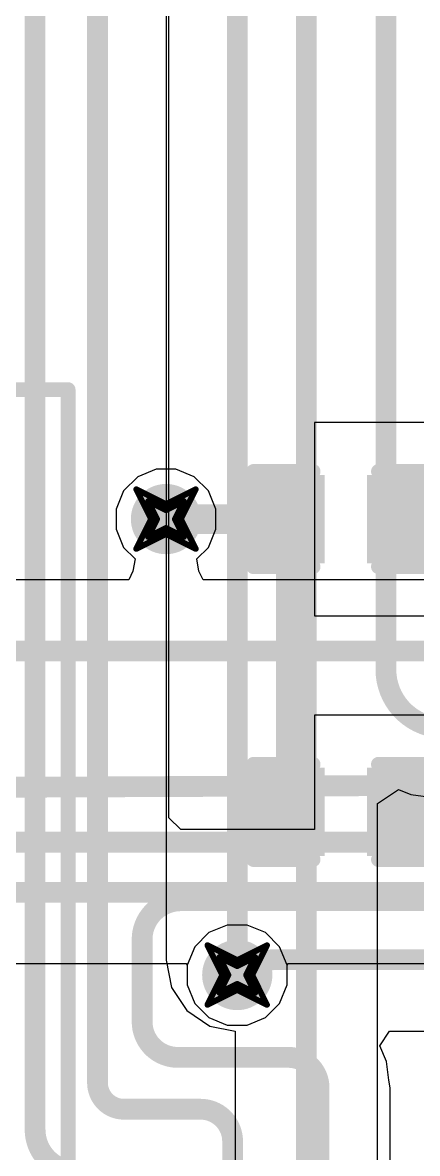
# Model space of a CAD drawing. Header units: inches. Extents: x -2 to 5376, y -4 to 5426.
# Drawn here: x 112.72 to 116.09, y 36.76 to 46.42 of the extents above; entities that cross this region are included whole.
import ezdxf

# ---------------------------------------------------------------- set-up
doc = ezdxf.new("R2010")
doc.units = ezdxf.units.IN
for name, color, linetype in [('Bottom Layer', 5, 'Continuous'), ('Drill Drawing', 1, 'Continuous'), ('Layer 1', 16, 'Continuous'), ('Layer 2', 76, 'Continuous'), ('Top Layer', 1, 'Continuous'), ('Top Overlay', 2, 'Continuous'), ('Top Paste', 8, 'Continuous'), ('Top Solder', 216, 'Continuous'), ('Via Holes', 16, 'Continuous')]:
    doc.layers.add(name, color=color, linetype=linetype)

# ---------------------------------------------------------------- blocks, each defined once
blk = doc.blocks.new('WSON_8_EP_6_8__143')
at = {"layer": 'Top Layer'}
for points in [[(-3.2, 2.205), (-3.2, 1.605), (-4.4, 1.605), (-4.4, 2.205)], [(-1.6996, 2.1497), (1.7004, 2.1497), (1.7004, -2.1502), (-1.6996, -2.1502)], [(4.4, 2.205), (4.4, 1.605), (3.2, 1.605), (3.2, 2.205)], [(-3.1997, 0.935), (-3.1997, 0.335), (-4.3997, 0.335), (-4.3997, 0.935)], [(4.4, 0.935), (4.4, 0.335), (3.2, 0.335), (3.2, 0.935)], [(-3.1997, -0.335), (-3.1997, -0.935), (-4.3997, -0.935), (-4.3997, -0.335)], [(4.4, -0.335), (4.4, -0.935), (3.2, -0.935), (3.2, -0.335)], [(-3.2, -1.605), (-3.2, -2.205), (-4.4, -2.205), (-4.4, -1.605)], [(4.4, -1.605), (4.4, -2.205), (3.2, -2.205), (3.2, -1.605)]]:
    blk.add_hatch(color=1, dxfattribs=at).paths.add_polyline_path(points)
at = {"layer": 'Top Paste'}
for points in [[(-3.2, 2.205), (-3.2, 1.605), (-4.4, 1.605), (-4.4, 2.205)], [(-1.6996, 2.1497), (1.7004, 2.1497), (1.7004, -2.1502), (-1.6996, -2.1502)], [(4.4, 2.205), (4.4, 1.605), (3.2, 1.605), (3.2, 2.205)], [(-3.1997, 0.935), (-3.1997, 0.335), (-4.3997, 0.335), (-4.3997, 0.935)], [(4.4, 0.935), (4.4, 0.335), (3.2, 0.335), (3.2, 0.935)], [(-3.1997, -0.335), (-3.1997, -0.935), (-4.3997, -0.935), (-4.3997, -0.335)], [(4.4, -0.335), (4.4, -0.935), (3.2, -0.935), (3.2, -0.335)], [(-3.2, -1.605), (-3.2, -2.205), (-4.4, -2.205), (-4.4, -1.605)], [(4.4, -1.605), (4.4, -2.205), (3.2, -2.205), (3.2, -1.605)]]:
    blk.add_hatch(color=8, dxfattribs=at).paths.add_polyline_path(points)
at = {"layer": 'Top Solder'}
for points in [[(-3.0984, 2.3066), (-3.0984, 1.5034), (-4.5016, 1.5034), (-4.5016, 2.3066)], [(-1.8012, 2.2513), (1.802, 2.2513), (1.802, -2.2518), (-1.8012, -2.2518)], [(4.5016, 2.3066), (4.5016, 1.5034), (3.0984, 1.5034), (3.0984, 2.3066)], [(-3.0981, 1.0366), (-3.0981, 0.2334), (-4.5013, 0.2334), (-4.5013, 1.0366)], [(4.5016, 1.0366), (4.5016, 0.2334), (3.0984, 0.2334), (3.0984, 1.0366)], [(-3.0981, -0.2334), (-3.0981, -1.0366), (-4.5013, -1.0366), (-4.5013, -0.2334)], [(4.5016, -0.2334), (4.5016, -1.0366), (3.0984, -1.0366), (3.0984, -0.2334)], [(-3.0984, -1.5034), (-3.0984, -2.3066), (-4.5016, -2.3066), (-4.5016, -1.5034)], [(4.5016, -1.5034), (4.5016, -2.3066), (3.0984, -2.3066), (3.0984, -1.5034)]]:
    blk.add_hatch(color=216, dxfattribs=at).paths.add_polyline_path(points)
at = {"layer": 'Top Overlay'}
for points in [[(-3.9996, 2.9999, 0.127, 0.127, 0), (4.0004, 2.9999, 0.127, 0.127, 0)], [(-3.9996, 2.9999, 0.127, 0.127, 0), (-3.9996, 2.3239, 0.127, 0.127, 0)], [(4.0004, 2.9999, 0.127, 0.127, 0), (4.0004, 2.3242, 0.127, 0.127, 0)], [(-4.7244, 2.0828, 0.127, 0.127, 0), (-4.5974, 1.9558, 0.127, 0.127, 0)], [(-4.7244, 2.0828, 0.127, 0.127, 0), (-4.7244, 1.8288, 0.127, 0.127, 0)], [(-4.5974, 1.9558, 0.127, 0.127, 0), (-4.7244, 1.8288, 0.127, 0.127, 0)], [(-3.9996, 1.5158, 0.127, 0.127, 0), (-3.9996, 1.044, 0.127, 0.127, 0)], [(4.0004, 1.516, 0.127, 0.127, 0), (4.0004, 1.044, 0.127, 0.127, 0)], [(-3.9996, 0.2359, 0.127, 0.127, 0), (-3.9996, -0.2361, 0.127, 0.127, 0)], [(4.0004, 0.2359, 0.127, 0.127, 0), (4.0004, -0.2361, 0.127, 0.127, 0)], [(-3.9996, -1.0443, 0.127, 0.127, 0), (-3.9996, -1.516, 0.127, 0.127, 0)], [(4.0004, -1.0443, 0.127, 0.127, 0), (4.0004, -1.516, 0.127, 0.127, 0)], [(-3.9996, -2.3242, 0.127, 0.127, 0), (-3.9996, -3.0001, 0.127, 0.127, 0)], [(4.0004, -2.3242, 0.127, 0.127, 0), (4.0004, -3.0001, 0.127, 0.127, 0)], [(-3.9996, -3.0001, 0.127, 0.127, 0), (-3.8626, -3.0001, 0.127, 0.127, 0)], [(-3.8626, -3.0001, 0.127, 0.127, 0), (4.0004, -3.0001, 0.127, 0.127, 0)]]:
    blk.add_lwpolyline(points, format="xyseb", dxfattribs=at)
for points in [[(-4.0313, 2.9999, 0.0635, 0.0635, 1), (-3.9678, 2.9999, 0.0635, 0.0635, 1)], [(-4.0313, 2.9999, 0.0635, 0.0635, 1), (-3.9678, 2.9999, 0.0635, 0.0635, 1)], [(3.9686, 2.9999, 0.0635, 0.0635, 1), (4.0321, 2.9999, 0.0635, 0.0635, 1)], [(3.9686, 2.9999, 0.0635, 0.0635, 1), (4.0321, 2.9999, 0.0635, 0.0635, 1)], [(-4.0313, 2.3239, 0.0635, 0.0635, 1), (-3.9678, 2.3239, 0.0635, 0.0635, 1)], [(3.9686, 2.3242, 0.0635, 0.0635, 1), (4.0321, 2.3242, 0.0635, 0.0635, 1)], [(-4.7561, 2.0828, 0.0635, 0.0635, 1), (-4.6927, 2.0828, 0.0635, 0.0635, 1)], [(-4.7561, 2.0828, 0.0635, 0.0635, 1), (-4.6927, 2.0828, 0.0635, 0.0635, 1)], [(-4.6291, 1.9558, 0.0635, 0.0635, 1), (-4.5656, 1.9558, 0.0635, 0.0635, 1)], [(-4.6291, 1.9558, 0.0635, 0.0635, 1), (-4.5656, 1.9558, 0.0635, 0.0635, 1)], [(-4.7561, 1.8288, 0.0635, 0.0635, 1), (-4.6927, 1.8288, 0.0635, 0.0635, 1)], [(-4.7561, 1.8288, 0.0635, 0.0635, 1), (-4.6927, 1.8288, 0.0635, 0.0635, 1)], [(-4.0313, 1.5158, 0.0635, 0.0635, 1), (-3.9678, 1.5158, 0.0635, 0.0635, 1)], [(3.9686, 1.516, 0.0635, 0.0635, 1), (4.0321, 1.516, 0.0635, 0.0635, 1)], [(-4.0313, 1.044, 0.0635, 0.0635, 1), (-3.9678, 1.044, 0.0635, 0.0635, 1)], [(3.9686, 1.044, 0.0635, 0.0635, 1), (4.0321, 1.044, 0.0635, 0.0635, 1)], [(-4.0313, 0.2359, 0.0635, 0.0635, 1), (-3.9678, 0.2359, 0.0635, 0.0635, 1)], [(3.9686, 0.2359, 0.0635, 0.0635, 1), (4.0321, 0.2359, 0.0635, 0.0635, 1)], [(-4.0313, -0.2361, 0.0635, 0.0635, 1), (-3.9678, -0.2361, 0.0635, 0.0635, 1)], [(3.9686, -0.2361, 0.0635, 0.0635, 1), (4.0321, -0.2361, 0.0635, 0.0635, 1)], [(-4.0313, -1.0443, 0.0635, 0.0635, 1), (-3.9678, -1.0443, 0.0635, 0.0635, 1)], [(3.9686, -1.0443, 0.0635, 0.0635, 1), (4.0321, -1.0443, 0.0635, 0.0635, 1)], [(-4.0313, -1.516, 0.0635, 0.0635, 1), (-3.9678, -1.516, 0.0635, 0.0635, 1)], [(3.9686, -1.516, 0.0635, 0.0635, 1), (4.0321, -1.516, 0.0635, 0.0635, 1)], [(-4.0313, -2.3242, 0.0635, 0.0635, 1), (-3.9678, -2.3242, 0.0635, 0.0635, 1)], [(3.9686, -2.3242, 0.0635, 0.0635, 1), (4.0321, -2.3242, 0.0635, 0.0635, 1)], [(-4.0313, -3.0001, 0.0635, 0.0635, 1), (-3.9678, -3.0001, 0.0635, 0.0635, 1)], [(-4.0313, -3.0001, 0.0635, 0.0635, 1), (-3.9678, -3.0001, 0.0635, 0.0635, 1)], [(-3.8944, -3.0001, 0.0635, 0.0635, 1), (-3.8309, -3.0001, 0.0635, 0.0635, 1)], [(-3.8944, -3.0001, 0.0635, 0.0635, 1), (-3.8309, -3.0001, 0.0635, 0.0635, 1)], [(3.9686, -3.0001, 0.0635, 0.0635, 1), (4.0321, -3.0001, 0.0635, 0.0635, 1)], [(3.9686, -3.0001, 0.0635, 0.0635, 1), (4.0321, -3.0001, 0.0635, 0.0635, 1)]]:
    blk.add_lwpolyline(points, format="xyseb", close=True, dxfattribs=at)
blk = doc.blocks.new('C___0402_307')
at = {"layer": 'Top Layer'}
for points in [[(-0.6985, -0.3175), (-0.6985, 0.3175), (-0.2413, 0.3175), (-0.2413, -0.3175)], [(0.2413, -0.3175), (0.2413, 0.3175), (0.6985, 0.3175), (0.6985, -0.3175)]]:
    blk.add_hatch(color=1, dxfattribs=at).paths.add_polyline_path(points)
at = {"layer": 'Top Paste'}
for points in [[(-0.6985, -0.3175), (-0.6985, 0.3175), (-0.2413, 0.3175), (-0.2413, -0.3175)], [(0.2413, -0.3175), (0.2413, 0.3175), (0.6985, 0.3175), (0.6985, -0.3175)]]:
    blk.add_hatch(color=8, dxfattribs=at).paths.add_polyline_path(points)
at = {"layer": 'Top Solder'}
for points in [[(-0.7585, -0.3775), (-0.7585, 0.3775), (-0.1813, 0.3775), (-0.1813, -0.3775)], [(0.1813, -0.3775), (0.1813, 0.3775), (0.7585, 0.3775), (0.7585, -0.3775)]]:
    blk.add_hatch(color=216, dxfattribs=at).paths.add_polyline_path(points)
at = {"layer": 'Top Overlay'}
for points in [[(-0.7874, -0.4064, 0.127, 0.127, 0), (-0.7874, 0.4064, 0.127, 0.127, 0)], [(-0.7874, 0.4064, 0.127, 0.127, 0), (-0.2794, 0.4064, 0.127, 0.127, 0)], [(0.2794, 0.4064, 0.127, 0.127, 0), (0.7874, 0.4064, 0.127, 0.127, 0)], [(0.7874, -0.4064, 0.127, 0.127, 0), (0.7874, 0.4064, 0.127, 0.127, 0)], [(-0.7874, -0.4064, 0.127, 0.127, 0), (-0.2794, -0.4064, 0.127, 0.127, 0)], [(0.2794, -0.4064, 0.127, 0.127, 0), (0.7874, -0.4064, 0.127, 0.127, 0)]]:
    blk.add_lwpolyline(points, format="xyseb", dxfattribs=at)
for points in [[(-0.8191, 0.4064, 0.0635, 0.0635, 1), (-0.7556, 0.4064, 0.0635, 0.0635, 1)], [(-0.8191, 0.4064, 0.0635, 0.0635, 1), (-0.7556, 0.4064, 0.0635, 0.0635, 1)], [(-0.3111, 0.4064, 0.0635, 0.0635, 1), (-0.2477, 0.4064, 0.0635, 0.0635, 1)], [(0.2477, 0.4064, 0.0635, 0.0635, 1), (0.3111, 0.4064, 0.0635, 0.0635, 1)], [(0.7556, 0.4064, 0.0635, 0.0635, 1), (0.8191, 0.4064, 0.0635, 0.0635, 1)], [(0.7556, 0.4064, 0.0635, 0.0635, 1), (0.8191, 0.4064, 0.0635, 0.0635, 1)], [(-0.8191, -0.4064, 0.0635, 0.0635, 1), (-0.7556, -0.4064, 0.0635, 0.0635, 1)], [(-0.8191, -0.4064, 0.0635, 0.0635, 1), (-0.7556, -0.4064, 0.0635, 0.0635, 1)], [(-0.3111, -0.4064, 0.0635, 0.0635, 1), (-0.2477, -0.4064, 0.0635, 0.0635, 1)], [(0.2477, -0.4064, 0.0635, 0.0635, 1), (0.3111, -0.4064, 0.0635, 0.0635, 1)], [(0.7556, -0.4064, 0.0635, 0.0635, 1), (0.8191, -0.4064, 0.0635, 0.0635, 1)], [(0.7556, -0.4064, 0.0635, 0.0635, 1), (0.8191, -0.4064, 0.0635, 0.0635, 1)]]:
    blk.add_lwpolyline(points, format="xyseb", close=True, dxfattribs=at)
blk = doc.blocks.new('C___0402_308')
at = {"layer": 'Top Layer'}
for points in [[(-0.6985, -0.3175), (-0.6985, 0.3175), (-0.2413, 0.3175), (-0.2413, -0.3175)], [(0.2413, -0.3175), (0.2413, 0.3175), (0.6985, 0.3175), (0.6985, -0.3175)]]:
    blk.add_hatch(color=1, dxfattribs=at).paths.add_polyline_path(points)
at = {"layer": 'Top Paste'}
for points in [[(-0.6985, -0.3175), (-0.6985, 0.3175), (-0.2413, 0.3175), (-0.2413, -0.3175)], [(0.2413, -0.3175), (0.2413, 0.3175), (0.6985, 0.3175), (0.6985, -0.3175)]]:
    blk.add_hatch(color=8, dxfattribs=at).paths.add_polyline_path(points)
at = {"layer": 'Top Solder'}
for points in [[(-0.7585, -0.3775), (-0.7585, 0.3775), (-0.1813, 0.3775), (-0.1813, -0.3775)], [(0.1813, -0.3775), (0.1813, 0.3775), (0.7585, 0.3775), (0.7585, -0.3775)]]:
    blk.add_hatch(color=216, dxfattribs=at).paths.add_polyline_path(points)
at = {"layer": 'Top Overlay'}
for points in [[(-0.7874, -0.4064, 0.127, 0.127, 0), (-0.7874, 0.4064, 0.127, 0.127, 0)], [(-0.7874, 0.4064, 0.127, 0.127, 0), (-0.2794, 0.4064, 0.127, 0.127, 0)], [(0.2794, 0.4064, 0.127, 0.127, 0), (0.7874, 0.4064, 0.127, 0.127, 0)], [(0.7874, -0.4064, 0.127, 0.127, 0), (0.7874, 0.4064, 0.127, 0.127, 0)], [(-0.7874, -0.4064, 0.127, 0.127, 0), (-0.2794, -0.4064, 0.127, 0.127, 0)], [(0.2794, -0.4064, 0.127, 0.127, 0), (0.7874, -0.4064, 0.127, 0.127, 0)]]:
    blk.add_lwpolyline(points, format="xyseb", dxfattribs=at)
for points in [[(-0.8191, 0.4064, 0.0635, 0.0635, 1), (-0.7556, 0.4064, 0.0635, 0.0635, 1)], [(-0.8191, 0.4064, 0.0635, 0.0635, 1), (-0.7556, 0.4064, 0.0635, 0.0635, 1)], [(-0.3111, 0.4064, 0.0635, 0.0635, 1), (-0.2477, 0.4064, 0.0635, 0.0635, 1)], [(0.2477, 0.4064, 0.0635, 0.0635, 1), (0.3112, 0.4064, 0.0635, 0.0635, 1)], [(0.7556, 0.4064, 0.0635, 0.0635, 1), (0.8191, 0.4064, 0.0635, 0.0635, 1)], [(0.7556, 0.4064, 0.0635, 0.0635, 1), (0.8191, 0.4064, 0.0635, 0.0635, 1)], [(-0.8191, -0.4064, 0.0635, 0.0635, 1), (-0.7556, -0.4064, 0.0635, 0.0635, 1)], [(-0.8191, -0.4064, 0.0635, 0.0635, 1), (-0.7556, -0.4064, 0.0635, 0.0635, 1)], [(-0.3111, -0.4064, 0.0635, 0.0635, 1), (-0.2477, -0.4064, 0.0635, 0.0635, 1)], [(0.2477, -0.4064, 0.0635, 0.0635, 1), (0.3112, -0.4064, 0.0635, 0.0635, 1)], [(0.7556, -0.4064, 0.0635, 0.0635, 1), (0.8191, -0.4064, 0.0635, 0.0635, 1)], [(0.7556, -0.4064, 0.0635, 0.0635, 1), (0.8191, -0.4064, 0.0635, 0.0635, 1)]]:
    blk.add_lwpolyline(points, format="xyseb", close=True, dxfattribs=at)

msp = doc.modelspace()

# ---------------------------------------------------------------- hatches: boundary and pattern name
at = {"layer": 'Bottom Layer'}
h = msp.add_hatch(color=5, dxfattribs=at)
edge = h.paths.add_edge_path()
edge.add_arc((113.9451, 42.1784), 0.3, 0, 360)
h = msp.add_hatch(color=5, dxfattribs=at)
edge = h.paths.add_edge_path()
edge.add_arc((114.5539, 38.2861), 0.3, 0, 360)
at = {"layer": 'Layer 1'}
h = msp.add_hatch(color=16, dxfattribs=at)
edge = h.paths.add_edge_path()
edge.add_arc((113.9451, 42.1784), 0.3, 0, 360)
h = msp.add_hatch(color=16, dxfattribs=at)
edge = h.paths.add_edge_path()
edge.add_arc((114.5539, 38.2861), 0.3, 0, 360)
at = {"layer": 'Layer 2'}
h = msp.add_hatch(color=76, dxfattribs=at)
edge = h.paths.add_edge_path()
edge.add_arc((113.9451, 42.1784), 0.3, 0, 360)
h = msp.add_hatch(color=76, dxfattribs=at)
edge = h.paths.add_edge_path()
edge.add_arc((114.5539, 38.2861), 0.3, 0, 360)
at = {"layer": 'Top Layer'}
h = msp.add_hatch(color=1, dxfattribs=at)
edge = h.paths.add_edge_path()
edge.add_arc((113.9451, 42.1784), 0.3, 0, 360)
h = msp.add_hatch(color=1, dxfattribs=at)
edge = h.paths.add_edge_path()
edge.add_arc((114.5539, 38.2861), 0.3, 0, 360)
at = {"layer": 'Via Holes'}
h = msp.add_hatch(color=7, dxfattribs=at)
edge = h.paths.add_edge_path()
edge.add_arc((113.9451, 42.1784), 0.15, 0, 360)
h = msp.add_hatch(color=7, dxfattribs=at)
edge = h.paths.add_edge_path()
edge.add_arc((114.5539, 38.2861), 0.15, 0, 360)

# ---------------------------------------------------------------- linework, layer by layer
at = {"layer": 'Bottom Layer'}
for p, q in [((113.9453, 52.7601), (113.9453, 38.4131)), ((115.7534, 39.7515), (115.9312, 39.8703)), ((115.9312, 39.8703), (116.0366, 39.8267)), ((116.0366, 39.8267), (116.2893, 39.7934)), ((115.7534, 36.5071), (115.7534, 39.7515)), ((113.9453, 38.4131), (113.9916, 38.1802)), ((113.9916, 38.1802), (114.1236, 37.9828)), ((114.1236, 37.9828), (114.321, 37.8509)), ((114.321, 37.8509), (114.5362, 37.808)), ((114.5362, 37.808), (114.5362, 36.4678))]:
    msp.add_line(p, q, dxfattribs=at)
for points in [[(114.5539, 38.4131, 0.1778, 0.1778, 0), (114.5539, 62.2299, 0.1778, 0.1778, 0)], [(115.1448, 36.4678, 0.1778, 0.1778, 0), (115.1448, 61.953, 0.1778, 0.1778, 0)], [(115.824, 40.894, 0.1778, 0.1778, 0), (115.824, 49.6918, 0.1778, 0.1778, 0)], [(116.3226, 40.3954, 0.1778, 0.1778, -0.414214), (115.824, 40.894, 0.1778, 0.1778, 0)]]:
    msp.add_lwpolyline(points, format="xyseb", dxfattribs=at)
for points in [[(115.7796, 40.894, 0.0889, 0.0889, 1), (115.8684, 40.894, 0.0889, 0.0889, 1)], [(115.7796, 40.894, 0.0889, 0.0889, 1), (115.8684, 40.894, 0.0889, 0.0889, 1)], [(114.5094, 38.4131, 0.0889, 0.0889, 1), (114.5983, 38.4131, 0.0889, 0.0889, 1)]]:
    msp.add_lwpolyline(points, format="xyseb", close=True, dxfattribs=at)
at = {"layer": 'Drill Drawing'}
for points in [[(113.6911, 42.4324, 0.0508, 0.0508, 0), (113.9451, 42.3054, 0.0508, 0.0508, 0)], [(113.6911, 42.4324, 0.0508, 0.0508, 0), (113.8181, 42.1784, 0.0508, 0.0508, 0)], [(113.9451, 42.3054, 0.0508, 0.0508, 0), (114.1991, 42.4324, 0.0508, 0.0508, 0)], [(114.0721, 42.1784, 0.0508, 0.0508, 0), (114.1991, 42.4324, 0.0508, 0.0508, 0)], [(113.7927, 42.3308, 0.0508, 0.0508, 0), (113.9451, 42.2546, 0.0508, 0.0508, 0)], [(113.7927, 42.3308, 0.0508, 0.0508, 0), (113.8689, 42.1784, 0.0508, 0.0508, 0)], [(113.9451, 42.2546, 0.0508, 0.0508, 0), (114.0975, 42.3308, 0.0508, 0.0508, 0)], [(114.0213, 42.1784, 0.0508, 0.0508, 0), (114.0975, 42.3308, 0.0508, 0.0508, 0)], [(113.6911, 41.9244, 0.0508, 0.0508, 0), (113.8181, 42.1784, 0.0508, 0.0508, 0)], [(113.7927, 42.026, 0.0508, 0.0508, 0), (113.8689, 42.1784, 0.0508, 0.0508, 0)], [(114.0213, 42.1784, 0.0508, 0.0508, 0), (114.0975, 42.026, 0.0508, 0.0508, 0)], [(114.0721, 42.1784, 0.0508, 0.0508, 0), (114.1991, 41.9244, 0.0508, 0.0508, 0)], [(113.7927, 42.026, 0.0508, 0.0508, 0), (113.9451, 42.1022, 0.0508, 0.0508, 0)], [(113.9451, 42.1022, 0.0508, 0.0508, 0), (114.0975, 42.026, 0.0508, 0.0508, 0)], [(113.6911, 41.9244, 0.0508, 0.0508, 0), (113.9451, 42.0514, 0.0508, 0.0508, 0)], [(113.9451, 42.0514, 0.0508, 0.0508, 0), (114.1991, 41.9244, 0.0508, 0.0508, 0)], [(114.2999, 38.5401, 0.0508, 0.0508, 0), (114.5539, 38.4131, 0.0508, 0.0508, 0)], [(114.2999, 38.5401, 0.0508, 0.0508, 0), (114.4269, 38.2861, 0.0508, 0.0508, 0)], [(114.5539, 38.4131, 0.0508, 0.0508, 0), (114.8079, 38.5401, 0.0508, 0.0508, 0)], [(114.6809, 38.2861, 0.0508, 0.0508, 0), (114.8079, 38.5401, 0.0508, 0.0508, 0)], [(114.4015, 38.4385, 0.0508, 0.0508, 0), (114.5539, 38.3623, 0.0508, 0.0508, 0)], [(114.4015, 38.4385, 0.0508, 0.0508, 0), (114.4777, 38.2861, 0.0508, 0.0508, 0)], [(114.5539, 38.3623, 0.0508, 0.0508, 0), (114.7063, 38.4385, 0.0508, 0.0508, 0)], [(114.6301, 38.2861, 0.0508, 0.0508, 0), (114.7063, 38.4385, 0.0508, 0.0508, 0)], [(114.2999, 38.0321, 0.0508, 0.0508, 0), (114.4269, 38.2861, 0.0508, 0.0508, 0)], [(114.4015, 38.1337, 0.0508, 0.0508, 0), (114.4777, 38.2861, 0.0508, 0.0508, 0)], [(114.4015, 38.1337, 0.0508, 0.0508, 0), (114.5539, 38.2099, 0.0508, 0.0508, 0)], [(114.5539, 38.2099, 0.0508, 0.0508, 0), (114.7063, 38.1337, 0.0508, 0.0508, 0)], [(114.6301, 38.2861, 0.0508, 0.0508, 0), (114.7063, 38.1337, 0.0508, 0.0508, 0)], [(114.6809, 38.2861, 0.0508, 0.0508, 0), (114.8079, 38.0321, 0.0508, 0.0508, 0)], [(114.2999, 38.0321, 0.0508, 0.0508, 0), (114.5539, 38.1591, 0.0508, 0.0508, 0)], [(114.5539, 38.1591, 0.0508, 0.0508, 0), (114.8079, 38.0321, 0.0508, 0.0508, 0)]]:
    msp.add_lwpolyline(points, format="xyseb", dxfattribs=at)
for points in [[(113.6784, 42.4324, 0.0254, 0.0254, 1), (113.7038, 42.4324, 0.0254, 0.0254, 1)], [(113.6784, 42.4324, 0.0254, 0.0254, 1), (113.7038, 42.4324, 0.0254, 0.0254, 1)], [(114.1864, 42.4324, 0.0254, 0.0254, 1), (114.2118, 42.4324, 0.0254, 0.0254, 1)], [(114.1864, 42.4324, 0.0254, 0.0254, 1), (114.2118, 42.4324, 0.0254, 0.0254, 1)], [(113.78, 42.3308, 0.0254, 0.0254, 1), (113.8054, 42.3308, 0.0254, 0.0254, 1)], [(113.78, 42.3308, 0.0254, 0.0254, 1), (113.8054, 42.3308, 0.0254, 0.0254, 1)], [(113.9324, 42.3054, 0.0254, 0.0254, 1), (113.9578, 42.3054, 0.0254, 0.0254, 1)], [(113.9324, 42.3054, 0.0254, 0.0254, 1), (113.9578, 42.3054, 0.0254, 0.0254, 1)], [(114.0848, 42.3308, 0.0254, 0.0254, 1), (114.1102, 42.3308, 0.0254, 0.0254, 1)], [(114.0848, 42.3308, 0.0254, 0.0254, 1), (114.1102, 42.3308, 0.0254, 0.0254, 1)], [(113.8054, 42.1784, 0.0254, 0.0254, 1), (113.8308, 42.1784, 0.0254, 0.0254, 1)], [(113.8054, 42.1784, 0.0254, 0.0254, 1), (113.8308, 42.1784, 0.0254, 0.0254, 1)], [(113.8562, 42.1784, 0.0254, 0.0254, 1), (113.8816, 42.1784, 0.0254, 0.0254, 1)], [(113.8562, 42.1784, 0.0254, 0.0254, 1), (113.8816, 42.1784, 0.0254, 0.0254, 1)], [(113.9324, 42.2546, 0.0254, 0.0254, 1), (113.9578, 42.2546, 0.0254, 0.0254, 1)], [(113.9324, 42.2546, 0.0254, 0.0254, 1), (113.9578, 42.2546, 0.0254, 0.0254, 1)], [(114.0086, 42.1784, 0.0254, 0.0254, 1), (114.034, 42.1784, 0.0254, 0.0254, 1)], [(114.0086, 42.1784, 0.0254, 0.0254, 1), (114.034, 42.1784, 0.0254, 0.0254, 1)], [(114.0594, 42.1784, 0.0254, 0.0254, 1), (114.0848, 42.1784, 0.0254, 0.0254, 1)], [(114.0594, 42.1784, 0.0254, 0.0254, 1), (114.0848, 42.1784, 0.0254, 0.0254, 1)], [(113.9324, 42.1022, 0.0254, 0.0254, 1), (113.9578, 42.1022, 0.0254, 0.0254, 1)], [(113.9324, 42.1022, 0.0254, 0.0254, 1), (113.9578, 42.1022, 0.0254, 0.0254, 1)], [(113.78, 42.026, 0.0254, 0.0254, 1), (113.8054, 42.026, 0.0254, 0.0254, 1)], [(113.78, 42.026, 0.0254, 0.0254, 1), (113.8054, 42.026, 0.0254, 0.0254, 1)], [(113.9324, 42.0514, 0.0254, 0.0254, 1), (113.9578, 42.0514, 0.0254, 0.0254, 1)], [(113.9324, 42.0514, 0.0254, 0.0254, 1), (113.9578, 42.0514, 0.0254, 0.0254, 1)], [(114.0848, 42.026, 0.0254, 0.0254, 1), (114.1102, 42.026, 0.0254, 0.0254, 1)], [(114.0848, 42.026, 0.0254, 0.0254, 1), (114.1102, 42.026, 0.0254, 0.0254, 1)], [(113.6784, 41.9244, 0.0254, 0.0254, 1), (113.7038, 41.9244, 0.0254, 0.0254, 1)], [(113.6784, 41.9244, 0.0254, 0.0254, 1), (113.7038, 41.9244, 0.0254, 0.0254, 1)], [(114.1864, 41.9244, 0.0254, 0.0254, 1), (114.2118, 41.9244, 0.0254, 0.0254, 1)], [(114.1864, 41.9244, 0.0254, 0.0254, 1), (114.2118, 41.9244, 0.0254, 0.0254, 1)], [(114.2872, 38.5401, 0.0254, 0.0254, 1), (114.3126, 38.5401, 0.0254, 0.0254, 1)], [(114.2872, 38.5401, 0.0254, 0.0254, 1), (114.3126, 38.5401, 0.0254, 0.0254, 1)], [(114.7952, 38.5401, 0.0254, 0.0254, 1), (114.8206, 38.5401, 0.0254, 0.0254, 1)], [(114.7952, 38.5401, 0.0254, 0.0254, 1), (114.8206, 38.5401, 0.0254, 0.0254, 1)], [(114.3888, 38.4385, 0.0254, 0.0254, 1), (114.4142, 38.4385, 0.0254, 0.0254, 1)], [(114.3888, 38.4385, 0.0254, 0.0254, 1), (114.4142, 38.4385, 0.0254, 0.0254, 1)], [(114.5412, 38.4131, 0.0254, 0.0254, 1), (114.5666, 38.4131, 0.0254, 0.0254, 1)], [(114.5412, 38.4131, 0.0254, 0.0254, 1), (114.5666, 38.4131, 0.0254, 0.0254, 1)], [(114.6936, 38.4385, 0.0254, 0.0254, 1), (114.719, 38.4385, 0.0254, 0.0254, 1)], [(114.6936, 38.4385, 0.0254, 0.0254, 1), (114.719, 38.4385, 0.0254, 0.0254, 1)], [(114.5412, 38.3623, 0.0254, 0.0254, 1), (114.5666, 38.3623, 0.0254, 0.0254, 1)], [(114.5412, 38.3623, 0.0254, 0.0254, 1), (114.5666, 38.3623, 0.0254, 0.0254, 1)], [(114.4142, 38.2861, 0.0254, 0.0254, 1), (114.4396, 38.2861, 0.0254, 0.0254, 1)], [(114.4142, 38.2861, 0.0254, 0.0254, 1), (114.4396, 38.2861, 0.0254, 0.0254, 1)], [(114.465, 38.2861, 0.0254, 0.0254, 1), (114.4904, 38.2861, 0.0254, 0.0254, 1)], [(114.465, 38.2861, 0.0254, 0.0254, 1), (114.4904, 38.2861, 0.0254, 0.0254, 1)], [(114.5412, 38.2099, 0.0254, 0.0254, 1), (114.5666, 38.2099, 0.0254, 0.0254, 1)], [(114.5412, 38.2099, 0.0254, 0.0254, 1), (114.5666, 38.2099, 0.0254, 0.0254, 1)], [(114.6174, 38.2861, 0.0254, 0.0254, 1), (114.6428, 38.2861, 0.0254, 0.0254, 1)], [(114.6174, 38.2861, 0.0254, 0.0254, 1), (114.6428, 38.2861, 0.0254, 0.0254, 1)], [(114.6682, 38.2861, 0.0254, 0.0254, 1), (114.6936, 38.2861, 0.0254, 0.0254, 1)], [(114.6682, 38.2861, 0.0254, 0.0254, 1), (114.6936, 38.2861, 0.0254, 0.0254, 1)], [(114.3888, 38.1337, 0.0254, 0.0254, 1), (114.4142, 38.1337, 0.0254, 0.0254, 1)], [(114.3888, 38.1337, 0.0254, 0.0254, 1), (114.4142, 38.1337, 0.0254, 0.0254, 1)], [(114.5412, 38.1591, 0.0254, 0.0254, 1), (114.5666, 38.1591, 0.0254, 0.0254, 1)], [(114.5412, 38.1591, 0.0254, 0.0254, 1), (114.5666, 38.1591, 0.0254, 0.0254, 1)], [(114.6936, 38.1337, 0.0254, 0.0254, 1), (114.719, 38.1337, 0.0254, 0.0254, 1)], [(114.6936, 38.1337, 0.0254, 0.0254, 1), (114.719, 38.1337, 0.0254, 0.0254, 1)], [(114.2872, 38.0321, 0.0254, 0.0254, 1), (114.3126, 38.0321, 0.0254, 0.0254, 1)], [(114.2872, 38.0321, 0.0254, 0.0254, 1), (114.3126, 38.0321, 0.0254, 0.0254, 1)], [(114.7952, 38.0321, 0.0254, 0.0254, 1), (114.8206, 38.0321, 0.0254, 0.0254, 1)], [(114.7952, 38.0321, 0.0254, 0.0254, 1), (114.8206, 38.0321, 0.0254, 0.0254, 1)]]:
    msp.add_lwpolyline(points, format="xyseb", close=True, dxfattribs=at)
at = {"layer": 'Layer 1'}
for p, q in [((114.469, 38.7131), (114.312, 38.6481)), ((114.6388, 38.7131), (114.469, 38.7131)), ((114.7958, 38.6481), (114.6388, 38.7131)), ((114.312, 38.6481), (114.1919, 38.528)), ((114.9159, 38.528), (114.7958, 38.6481)), ((114.1919, 38.528), (114.1269, 38.3711)), ((114.9809, 38.3711), (114.9159, 38.528)), ((114.1269, 38.3711), (114.1269, 38.2012)), ((114.9809, 38.2012), (114.9809, 38.3711)), ((114.1269, 38.2012), (114.1919, 38.0443)), ((114.9159, 38.0443), (114.9809, 38.2012)), ((114.1919, 38.0443), (114.312, 37.9241)), ((114.7958, 37.9241), (114.9159, 38.0443)), ((114.312, 37.9241), (114.469, 37.8591)), ((114.469, 37.8591), (114.6388, 37.8591)), ((114.6388, 37.8591), (114.7958, 37.9241))]:
    msp.add_line(p, q, dxfattribs=at)
at = {"layer": 'Layer 2'}
for p, q in [((113.8602, 42.6054), (113.7032, 42.5404)), ((114.03, 42.6054), (113.8602, 42.6054)), ((114.187, 42.5404), (114.03, 42.6054)), ((113.7032, 42.5404), (113.5831, 42.4203)), ((114.3071, 42.4203), (114.187, 42.5404)), ((113.5831, 42.4203), (113.5181, 42.2633)), ((114.3721, 42.2633), (114.3071, 42.4203)), ((113.5181, 42.2633), (113.5181, 42.0935)), ((114.3721, 42.0935), (114.3721, 42.2633)), ((113.5181, 42.0935), (113.5831, 41.9365)), ((114.3071, 41.9365), (114.3721, 42.0935)), ((113.5831, 41.9365), (113.6813, 41.8383)), ((114.2089, 41.8383), (114.3071, 41.9365)), ((113.6813, 41.8383), (113.6633, 41.735)), ((114.2269, 41.735), (114.2089, 41.8383)), ((113.6633, 41.735), (113.6268, 41.6605)), ((114.2634, 41.6605), (114.2269, 41.735)), ((113.6268, 41.6605), (104.7659, 41.6605)), ((119.9948, 41.6605), (114.2634, 41.6605)), ((110.8029, 38.3838), (114.1184, 38.3838)), ((114.1184, 38.3838), (114.1269, 38.3711)), ((114.1269, 38.3711), (114.1269, 38.2012)), ((114.9809, 38.3711), (114.9894, 38.3838)), ((114.9809, 38.2012), (114.9809, 38.3711)), ((114.9894, 38.3838), (118.0554, 38.3838)), ((114.1269, 38.2012), (114.1919, 38.0443)), ((114.9159, 38.0443), (114.9809, 38.2012)), ((114.1919, 38.0443), (114.312, 37.9241)), ((114.7958, 37.9241), (114.9159, 38.0443)), ((114.312, 37.9241), (114.469, 37.8591)), ((114.469, 37.8591), (114.6388, 37.8591)), ((114.6388, 37.8591), (114.7958, 37.9241))]:
    msp.add_line(p, q, dxfattribs=at)
for points in [[(100.3239, 41.0519, 0.1778, 0.1778, 0), (119.9948, 41.0519, 0.1778, 0.1778, 0)], [(111.7197, 39.8853, 0.1778, 0.1778, 0), (119.9324, 39.9204, 0.1778, 0.1778, 0)], [(97.2316, 39.4204, 0.1778, 0.1778, 0), (119.2131, 39.4204, 0.1778, 0.1778, 0)], [(96.0428, 38.9924, 0.1778, 0.1778, 0), (120.4068, 38.9924, 0.1778, 0.1778, 0)]]:
    msp.add_lwpolyline(points, format="xyseb", dxfattribs=at)
at = {"layer": 'Top Layer'}
for p, q in [((113.9688, 39.6268), (113.9688, 47.4417)), ((116.321, 43.0039), (115.2144, 43.0039)), ((115.2144, 43.0039), (115.2144, 41.3529)), ((115.2144, 41.3529), (116.321, 41.3529)), ((116.321, 40.5039), (115.2144, 40.5039)), ((115.2144, 40.5039), (115.2144, 39.529)), ((114.0721, 39.529), (113.9688, 39.6268)), ((115.2144, 39.529), (114.0721, 39.529)), ((115.7721, 37.6812), (115.8544, 37.8082)), ((115.8544, 37.8082), (117.4623, 37.8082)), ((115.8278, 37.5468), (115.7721, 37.6812)), ((115.8488, 37.3871), (115.8278, 37.5468)), ((115.8615, 37.3232), (115.8488, 37.3871)), ((115.8615, 34.2545), (115.8615, 37.3232))]:
    msp.add_line(p, q, dxfattribs=at)
for points in [[(112.8268, 36.9667, 0.1778, 0.1778, 0), (112.8268, 49.0474, 0.1778, 0.1778, 0)], [(113.3602, 37.366, 0.1778, 0.1778, 0), (113.3602, 47.5462, 0.1778, 0.1778, 0)], [(113.9451, 42.1784, 0.254, 0.254, 0), (115.0112, 42.1784, 0.254, 0.254, 0)], [(115.0112, 39.6784, 0.254, 0.254, 0), (115.0112, 42.1784, 0.254, 0.254, 0)], [(115.951, 42.1784, 0.254, 0.254, 0), (117.729, 42.1784, 0.254, 0.254, 0)], [(115.951, 39.6784, 0.254, 0.254, 0), (117.729, 39.6784, 0.254, 0.254, 0)], [(113.7412, 38.5895, 0.1778, 0.1778, -0.414214), (114.0721, 38.9204, 0.1778, 0.1778, 0)], [(114.0721, 38.9204, 0.1778, 0.1778, 0), (120.3366, 38.9204, 0.1778, 0.1778, 0)], [(113.7412, 37.8877, 0.1778, 0.1778, 0), (113.7412, 38.5895, 0.1778, 0.1778, 0)], [(114.5539, 38.2861, 0.1778, 0.1778, -0.198912), (114.8693, 38.4168, 0.1778, 0.1778, 0)], [(114.8693, 38.4168, 0.1778, 0.1778, 0), (118.7974, 38.4168, 0.1778, 0.1778, 0)], [(114.046, 37.5829, 0.1778, 0.1778, -0.414214), (113.7412, 37.8877, 0.1778, 0.1778, 0)], [(114.046, 37.5829, 0.1778, 0.1778, 0), (114.9932, 37.5829, 0.1778, 0.1778, 0)], [(114.9932, 37.5829, 0.1778, 0.1778, -0.414214), (115.2529, 37.3232, 0.1778, 0.1778, 0)], [(113.5858, 37.1404, 0.1778, 0.1778, -0.414214), (113.3602, 37.366, 0.1778, 0.1778, 0)], [(115.2529, 34.1356, 0.1778, 0.1778, 0), (115.2529, 37.3232, 0.1778, 0.1778, 0)], [(113.5858, 37.1404, 0.1778, 0.1778, 0), (114.2403, 37.1404, 0.1778, 0.1778, 0)], [(114.2403, 37.1404, 0.1778, 0.1778, -0.414214), (114.5142, 36.8664, 0.1778, 0.1778, 0)], [(113.1831, 36.6104, 0.1778, 0.1778, -0.414214), (112.8268, 36.9667, 0.1778, 0.1778, 0)], [(114.5142, 29.5786, 0.1778, 0.1778, 0), (114.5142, 36.8664, 0.1778, 0.1778, 0)]]:
    msp.add_lwpolyline(points, format="xyseb", dxfattribs=at)
for points in [[(113.8816, 42.1784, 0.127, 0.127, 1), (114.0086, 42.1784, 0.127, 0.127, 1)], [(114.9477, 42.1784, 0.127, 0.127, 1), (115.0747, 42.1784, 0.127, 0.127, 1)], [(114.9477, 42.1784, 0.127, 0.127, 1), (115.0747, 42.1784, 0.127, 0.127, 1)], [(115.8875, 42.1784, 0.127, 0.127, 1), (116.0145, 42.1784, 0.127, 0.127, 1)], [(114.9477, 39.6784, 0.127, 0.127, 1), (115.0747, 39.6784, 0.127, 0.127, 1)], [(115.8875, 39.6784, 0.127, 0.127, 1), (116.0145, 39.6784, 0.127, 0.127, 1)], [(114.0276, 38.9204, 0.0889, 0.0889, 1), (114.1165, 38.9204, 0.0889, 0.0889, 1)], [(114.0276, 38.9204, 0.0889, 0.0889, 1), (114.1165, 38.9204, 0.0889, 0.0889, 1)], [(113.6967, 38.5895, 0.0889, 0.0889, 1), (113.7857, 38.5895, 0.0889, 0.0889, 1)], [(113.6967, 38.5895, 0.0889, 0.0889, 1), (113.7857, 38.5895, 0.0889, 0.0889, 1)], [(114.8248, 38.4168, 0.0889, 0.0889, 1), (114.9137, 38.4168, 0.0889, 0.0889, 1)], [(114.8248, 38.4168, 0.0889, 0.0889, 1), (114.9137, 38.4168, 0.0889, 0.0889, 1)], [(114.5094, 38.2861, 0.0889, 0.0889, 1), (114.5983, 38.2861, 0.0889, 0.0889, 1)], [(113.6967, 37.8877, 0.0889, 0.0889, 1), (113.7857, 37.8877, 0.0889, 0.0889, 1)], [(113.6967, 37.8877, 0.0889, 0.0889, 1), (113.7857, 37.8877, 0.0889, 0.0889, 1)], [(114.0015, 37.5829, 0.0889, 0.0889, 1), (114.0905, 37.5829, 0.0889, 0.0889, 1)], [(114.0015, 37.5829, 0.0889, 0.0889, 1), (114.0905, 37.5829, 0.0889, 0.0889, 1)], [(114.9487, 37.5829, 0.0889, 0.0889, 1), (115.0376, 37.5829, 0.0889, 0.0889, 1)], [(114.9487, 37.5829, 0.0889, 0.0889, 1), (115.0376, 37.5829, 0.0889, 0.0889, 1)], [(113.3157, 37.366, 0.0889, 0.0889, 1), (113.4047, 37.366, 0.0889, 0.0889, 1)], [(113.3157, 37.366, 0.0889, 0.0889, 1), (113.4047, 37.366, 0.0889, 0.0889, 1)], [(115.2085, 37.3232, 0.0889, 0.0889, 1), (115.2974, 37.3232, 0.0889, 0.0889, 1)], [(115.2085, 37.3232, 0.0889, 0.0889, 1), (115.2974, 37.3232, 0.0889, 0.0889, 1)], [(113.5413, 37.1404, 0.0889, 0.0889, 1), (113.6302, 37.1404, 0.0889, 0.0889, 1)], [(113.5413, 37.1404, 0.0889, 0.0889, 1), (113.6302, 37.1404, 0.0889, 0.0889, 1)], [(114.1958, 37.1404, 0.0889, 0.0889, 1), (114.2847, 37.1404, 0.0889, 0.0889, 1)], [(114.1958, 37.1404, 0.0889, 0.0889, 1), (114.2847, 37.1404, 0.0889, 0.0889, 1)], [(112.7823, 36.9667, 0.0889, 0.0889, 1), (112.8713, 36.9667, 0.0889, 0.0889, 1)], [(112.7823, 36.9667, 0.0889, 0.0889, 1), (112.8713, 36.9667, 0.0889, 0.0889, 1)], [(114.4698, 36.8664, 0.0889, 0.0889, 1), (114.5587, 36.8664, 0.0889, 0.0889, 1)], [(114.4698, 36.8664, 0.0889, 0.0889, 1), (114.5587, 36.8664, 0.0889, 0.0889, 1)]]:
    msp.add_lwpolyline(points, format="xyseb", close=True, dxfattribs=at)

# ---------------------------------------------------------------- block references
at = {"rotation": 90}
msp.add_blockref('WSON_8_EP_6_8__143', (110.1087, 39.2825), dxfattribs=at)
for name, p in [('C___0402_308', (115.4811, 42.1784)), ('C___0402_307', (115.4811, 39.6784))]:
    msp.add_blockref(name, p)

doc.saveas('drawing.dxf')
